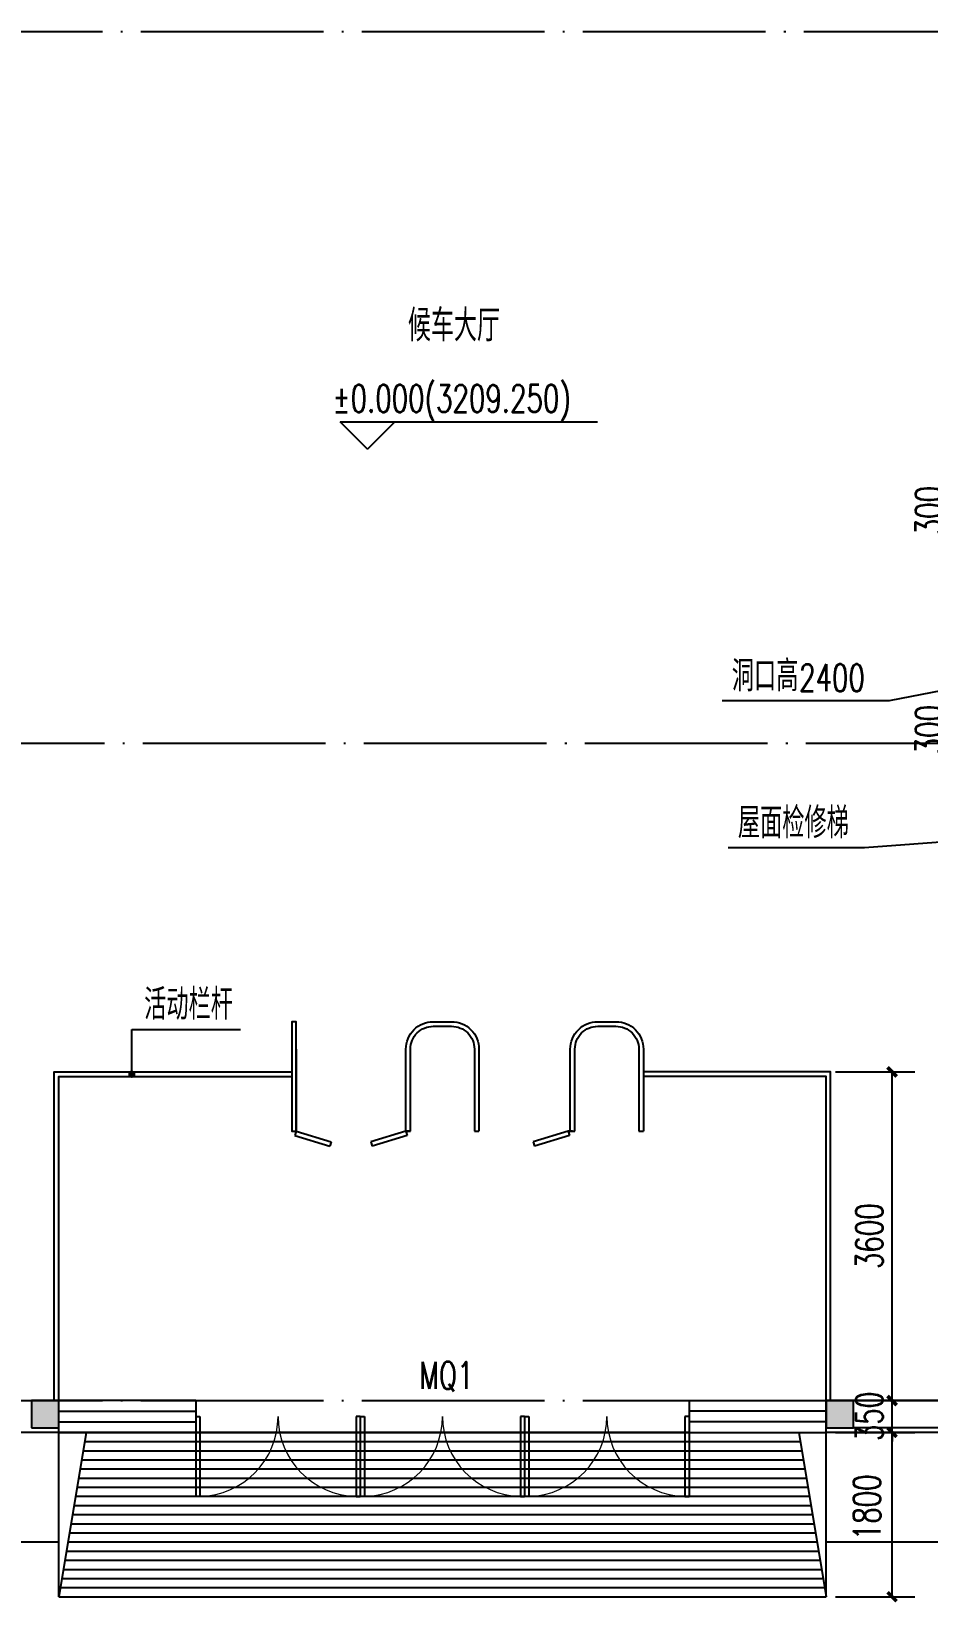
# Model space of a CAD drawing. Extents: x 63793 to 231107, y 20849 to 337643.
# Drawn here: x 169099 to 178910, y 218417 to 235631 of the extents above; entities that cross this region are included whole.
import ezdxf

# ---------------------------------------------------------------- set-up
doc = ezdxf.new("R2010")
doc.units = 0
doc.header["$LTSCALE"] = 1000
doc.header["$MEASUREMENT"] = 0
doc.linetypes.add('DOTE', pattern=[2.42, 2, -0.2, 0.02, -0.2])
for name, color, linetype in [('COLUMN', 2, 'Continuous'), ('DIM_ELEV', 3, 'Continuous'), ('DIM_LEAD', 3, 'Continuous'), ('DOTE', 1, 'DOTE'), ('PUB_DIM', 3, 'Continuous'), ('PUB_HATCH', 8, 'Continuous'), ('PUB_TEXT', 7, 'Continuous'), ('SURFACE', 6, 'Continuous'), ('WALL', 2, 'Continuous'), ('WINDOW', 4, 'Continuous'), ('WINDOW_TEXT', 7, 'Continuous')]:
    doc.layers.add(name, color=color, linetype=linetype)
doc.styles.add('_TCH_DIM', font='SIMPLEX', dxfattribs={"bigfont": 'GBCBIG'})
doc.styles.add('_TCH_DIM_T3', font='SIMPLEX', dxfattribs={"width": 0.705882, "bigfont": 'GBCBIG'})
doc.styles.add('_TCH_WINDOW', font='SIMPLEX', dxfattribs={"height": 3.5, "bigfont": 'GBCBIG'})
doc.styles.get("Standard").update_dxf_attribs({"font": 'gbenor.shx', "bigfont": 'gbcbig.shx'})
doc.dimstyles.new('_TCH_ARCH&&100', dxfattribs={"dimtxt": 297.5, "dimasz": 100, "dimexe": 250, "dimexo": 300, "dimgap": 100, "dimtad": 1, "dimdec": 0, "dimzin": 0, "dimdsep": 46, "dimtxsty": '_TCH_DIM_T3', "dimblk": 'ARCHTICK', "dimcen": 0.09, "dimclrt": 7, "dimazin": 2, "dimtfac": 1, "dimtdec": 0, "dimtix": 1, "dimtmove": 2, "dimatfit": 3, "dimfxl": 0, "dimtolj": 1, "dimtzin": 0, "dimarcsym": 0})

# ---------------------------------------------------------------- blocks, each defined once
blk = doc.blocks.new('_ArchTick')
at = {"color": 0, "linetype": 'ByBlock', "const_width": 0.4}
blk.add_lwpolyline([(-0.5, -0.5), (0.5, 0.5)], dxfattribs=at)
blk = doc.blocks.new('*D1244')
at = {"layer": 'Defpoints', "color": 0, "transparency": 16777216}
for p in [(179493, 228131), (180499, 228131), (180499, 227831)]:
    blk.add_point(p, dxfattribs=at)
at = {"layer": 'PUB_DIM', "color": 0, "lineweight": -2, "transparency": 16777216}
for p, q in [((180199, 228131), (179243, 228131)), ((179493, 227831), (179493, 228131)), ((180199, 227831), (179243, 227831))]:
    blk.add_line(p, q, dxfattribs=at)
at = {"layer": 'PUB_DIM', "color": 0, "lineweight": -2, "transparency": 16777216, "xscale": 100, "yscale": 100, "zscale": 100}
for p, rotation in [((179493, 228131), 90), ((179493, 227831), 270)]:
    blk.add_blockref('_ArchTick', p, dxfattribs=dict(at, rotation=rotation))
at = {"layer": 'PUB_DIM', "color": 7, "transparency": 16777216, "insert": (178926, 227981), "char_height": 297.5, "attachment_point": 5, "rotation": 90, "style": '_TCH_DIM_T3'}
blk.add_mtext('\\A1;300', dxfattribs=at)
blk = doc.blocks.new('*D1247')
at = {"layer": 'Defpoints', "color": 0, "transparency": 16777216}
for p in [(179493, 230531), (180499, 230531), (180499, 230231)]:
    blk.add_point(p, dxfattribs=at)
at = {"layer": 'PUB_DIM', "color": 0, "lineweight": -2, "transparency": 16777216}
for p, q in [((180199, 230531), (179243, 230531)), ((179493, 230231), (179493, 230531)), ((180199, 230231), (179243, 230231))]:
    blk.add_line(p, q, dxfattribs=at)
at = {"layer": 'PUB_DIM', "color": 0, "lineweight": -2, "transparency": 16777216, "xscale": 100, "yscale": 100, "zscale": 100}
for p, rotation in [((179493, 230531), 90), ((179493, 230231), 270)]:
    blk.add_blockref('_ArchTick', p, dxfattribs=dict(at, rotation=rotation))
at = {"layer": 'PUB_DIM', "color": 7, "transparency": 16777216, "insert": (178926, 230381), "char_height": 297.5, "attachment_point": 5, "rotation": 90, "style": '_TCH_DIM_T3'}
blk.add_mtext('\\A1;300', dxfattribs=at)
blk = doc.blocks.new('*D1395')
at = {"layer": 'Defpoints', "color": 0, "transparency": 16777216}
for p in [(177602, 224231), (178522, 224231), (177602, 220631)]:
    blk.add_point(p, dxfattribs=at)
at = {"layer": 'PUB_DIM', "color": 0, "lineweight": -2, "transparency": 16777216}
for p, q in [((177902, 224231), (178772, 224231)), ((178522, 220631), (178522, 224231)), ((177902, 220631), (178772, 220631))]:
    blk.add_line(p, q, dxfattribs=at)
at = {"layer": 'PUB_DIM', "color": 0, "lineweight": -2, "transparency": 16777216, "xscale": 100, "yscale": 100, "zscale": 100}
for p, rotation in [((178522, 224231), 90), ((178522, 220631), 270)]:
    blk.add_blockref('_ArchTick', p, dxfattribs=dict(at, rotation=rotation))
at = {"layer": 'PUB_DIM', "color": 7, "transparency": 16777216, "insert": (178273, 222431), "char_height": 297.5, "attachment_point": 5, "rotation": 90, "style": '_TCH_DIM_T3'}
blk.add_mtext('\\A1;3600', dxfattribs=at)
blk = doc.blocks.new('*D1396')
at = {"layer": 'Defpoints', "color": 0, "transparency": 16777216}
for p in [(177602, 220631), (178522, 220631), (177602, 220281)]:
    blk.add_point(p, dxfattribs=at)
at = {"layer": 'PUB_DIM', "color": 0, "lineweight": -2, "transparency": 16777216}
for p, q in [((178522, 220631), (178522, 220731)), ((177902, 220631), (178772, 220631)), ((178522, 220281), (178522, 220631)), ((177902, 220281), (178772, 220281)), ((178522, 220281), (178522, 220181))]:
    blk.add_line(p, q, dxfattribs=at)
at = {"layer": 'PUB_DIM', "color": 0, "lineweight": -2, "transparency": 16777216, "xscale": 100, "yscale": 100, "zscale": 100}
for p, rotation in [((178522, 220631), 270), ((178522, 220281), 90)]:
    blk.add_blockref('_ArchTick', p, dxfattribs=dict(at, rotation=rotation))
at = {"layer": 'PUB_DIM', "color": 7, "transparency": 16777216, "insert": (178273, 220456), "char_height": 297.5, "attachment_point": 5, "rotation": 90, "style": '_TCH_DIM_T3'}
blk.add_mtext('\\A1;350', dxfattribs=at)
blk = doc.blocks.new('*D1397')
at = {"layer": 'Defpoints', "color": 0, "transparency": 16777216}
for p in [(177602, 220281), (178522, 220281), (177602, 218481)]:
    blk.add_point(p, dxfattribs=at)
at = {"layer": 'PUB_DIM', "color": 0, "lineweight": -2, "transparency": 16777216}
for p, q in [((177902, 220281), (178772, 220281)), ((178522, 218481), (178522, 220281)), ((177902, 218481), (178772, 218481))]:
    blk.add_line(p, q, dxfattribs=at)
at = {"layer": 'PUB_DIM', "color": 0, "lineweight": -2, "transparency": 16777216, "xscale": 100, "yscale": 100, "zscale": 100}
for p, rotation in [((178522, 220281), 90), ((178522, 218481), 270)]:
    blk.add_blockref('_ArchTick', p, dxfattribs=dict(at, rotation=rotation))
at = {"layer": 'PUB_DIM', "color": 7, "transparency": 16777216, "insert": (178247, 219461), "char_height": 297.5, "attachment_point": 5, "rotation": 90, "style": '_TCH_DIM_T3'}
blk.add_mtext('\\A1;1800', dxfattribs=at)
blk = doc.blocks.new('$WINLIB2D$00000001')
for p, q in [((-0.5, 0.5), (0.5, 0.5)), ((-0.5, 0.5), (-0.5, -0.5)), ((0.5, -0.5), (0.5, 0.5)), ((0.5, 0.167), (-0.5, 0.167)), ((0.5, -0.167), (-0.5, -0.167)), ((-0.5, -0.5), (0.5, -0.5))]:
    blk.add_line(p, q)
blk = doc.blocks.new('$DorLib2D$00000002')
for p, q in [((-0.5, 0), (-0.5, 0.4875)), ((-0.475, 0.4875), (-0.5, 0.4875)), ((-0.475, 0), (-0.475, 0.4875)), ((0.475, 0), (0.475, 0.4875)), ((0.475, 0.4875), (0.5, 0.4875)), ((0.5, 0), (0.5, 0.4875)), ((-0.5, 0), (-0.475, 0)), ((0.5, 0), (0.475, 0))]:
    blk.add_line(p, q)
at = {"lineweight": 13}
for centre, start, end in [((-0.4875, 0), 0, 88.53072), ((0.4875, 0), 91.46928, 180)]:
    blk.add_arc(centre, 0.4875, start, end, dxfattribs=at)
blk = doc.blocks.new('_FZH')
blk.add_lwpolyline([(-0.5, -0.5), (0.5, -0.5), (0.5, 0.5), (-0.5, 0.5)], close=True)
at = {"layer": 'PUB_HATCH'}
blk.add_solid([(-0.5, -0.5), (0.5, -0.5), (-0.5, 0.5), (0.5, 0.5)], dxfattribs=at)

msp = doc.modelspace()

# ---------------------------------------------------------------- linework, layer by layer
at = {"color": 9}
for p, q in [((169399.3, 218481.2), (169399.3, 220281.2)), ((169399.3, 220281.2), (177799.3, 220281.2)), ((169699.3, 220281.2), (169399.3, 218481.2)), ((169682.6, 220181.2), (177515.9, 220181.2)), ((177499.3, 220281.2), (177799.3, 218481.2)), ((177799.3, 218481.2), (177799.3, 220281.2)), ((169665.9, 220081.2), (177532.6, 220081.2)), ((169632.6, 219881.2), (177565.9, 219881.2)), ((169649.3, 219981.2), (177549.3, 219981.2)), ((169599.3, 219681.2), (177599.3, 219681.2)), ((169615.9, 219781.2), (177582.6, 219781.2)), ((169565.9, 219481.2), (177632.6, 219481.2)), ((169582.6, 219581.2), (177615.9, 219581.2)), ((169549.3, 219381.2), (177649.3, 219381.2)), ((169515.9, 219181.2), (177682.6, 219181.2)), ((169532.6, 219281.2), (177665.9, 219281.2)), ((169482.6, 218981.2), (177715.9, 218981.2)), ((169499.3, 219081.2), (177699.3, 219081.2)), ((169465.9, 218881.2), (177732.6, 218881.2)), ((169432.6, 218681.2), (177765.9, 218681.2)), ((169449.3, 218781.2), (177749.3, 218781.2)), ((169399.3, 218481.2), (177799.3, 218481.2)), ((169415.9, 218581.2), (177782.6, 218581.2))]:
    msp.add_line(p, q, dxfattribs=at)
for points in [[(160999.3, 219081), (169399.3, 219081)], [(177799.3, 219081), (188599.3, 219081)]]:
    msp.add_lwpolyline(points)
at = {"layer": 'DIM_ELEV'}
for p, q in [((172778.5, 231055.5), (172478.5, 231355.5)), ((172478.5, 231355.5), (175295.5, 231355.5)), ((172778.5, 231055.5), (173078.5, 231355.5))]:
    msp.add_line(p, q, dxfattribs=at)
at = {"layer": 'DIM_LEAD'}
for p, q in [((180586.8, 228709), (178491.5, 228296.1)), ((178491.5, 228296.1), (176662.3, 228296.1)), ((181049.3, 226892.3), (178220, 226686.7)), ((178220, 226686.7), (176728.7, 226686.7)), ((170198.3, 224205.8), (170198.3, 224696.6)), ((170198.3, 224696.6), (171387.7, 224696.6))]:
    msp.add_line(p, q, dxfattribs=at)
at = {"layer": 'DIM_LEAD', "const_width": 40}
msp.add_lwpolyline([(170198.3, 224185.8, 1), (170198.3, 224225.8, 1)], format="xyb", close=True, dxfattribs=at)
at = {"layer": 'DOTE'}
for p, q in [((138837, 235631.2), (206199.3, 235631.2)), ((206199.3, 227831.2), (138837, 227831.2)), ((138837, 220631.2), (206199.3, 220631.2))]:
    msp.add_line(p, q, dxfattribs=at)
at = {"layer": 'SURFACE'}
for p, q in [((169249.3, 220281.2), (166399.3, 220281.2)), ((169399.3, 220281.2), (169249.3, 220281.2)), ((169399.3, 220281.2), (169399.3, 220331.2)), ((177799.3, 220281.2), (177799.3, 220331.2)), ((177949.3, 220281.2), (177799.3, 220281.2)), ((180799.3, 220281.2), (177949.3, 220281.2))]:
    msp.add_line(p, q, dxfattribs=at)
at = {"layer": 'WALL'}
for p, q in [((179999.3, 220631.2), (178099.3, 220631.2)), ((179999.3, 220331.2), (178099.3, 220331.2))]:
    msp.add_line(p, q, dxfattribs=at)
at = {"layer": 'WINDOW'}
for p, q in [((171949.3, 224481.2), (171949.3, 223581.2)), ((171999.3, 224481.2), (171999.3, 223581.2)), ((172699.3, 220281.2), (170899.3, 220281.2)), ((174499.3, 220281.2), (172699.3, 220281.2)), ((176299.3, 220281.2), (174499.3, 220281.2))]:
    msp.add_line(p, q, dxfattribs=at)
msp.add_lwpolyline([(171999.3, 223581.2), (171999.3, 224781.2), (171949.3, 224781.2), (171949.3, 223581.2)], close=True, dxfattribs=at)
for points in [[(173199.3, 223581.2), (173199.3, 224481.2, -0.4142136), (173499.3, 224781.2), (173699.3, 224781.2, -0.4142136), (173999.3, 224481.2), (173999.3, 223581.2)], [(173249.3, 223581.2), (173249.3, 224481.2, -0.4142136), (173499.3, 224731.2), (173699.3, 224731.2, -0.4142136), (173949.3, 224481.2), (173949.3, 223581.2)], [(174999.3, 223581.2), (174999.3, 224481.2, -0.4142136), (175299.3, 224781.2), (175499.3, 224781.2, -0.4142136), (175799.3, 224481.2), (175799.3, 223581.2)], [(175049.3, 223581.2), (175049.3, 224481.2, -0.4142136), (175299.3, 224731.2), (175499.3, 224731.2, -0.4142136), (175749.3, 224481.2), (175749.3, 223581.2)]]:
    msp.add_lwpolyline(points, format="xyb", dxfattribs=at)
for points in [[(169349.3, 220631.2), (169349.3, 224231.2), (171949.3, 224231.2)], [(169399.3, 220631.2), (169399.3, 224181.2), (171949.3, 224181.2)], [(177849.3, 220631.2), (177849.3, 224231.2), (175799.3, 224231.2)], [(177799.3, 220631.2), (177799.3, 224181.2), (175799.3, 224181.2)], [(171949.3, 223581.2), (171999.3, 223581.2)], [(171999.3, 223581.2), (171984.8, 223533.3)], [(171984.8, 223533.3), (172367.6, 223417.3)], [(171999.3, 223581.2), (172382.1, 223465.2)], [(172382.1, 223465.2), (172367.6, 223417.3)], [(173199.3, 223581.2), (172816.5, 223465.2)], [(172816.5, 223465.2), (172831, 223417.3)], [(173213.8, 223533.3), (172831, 223417.3)], [(173249.3, 223581.2), (173199.3, 223581.2)], [(173199.3, 223581.2), (173213.8, 223533.3)], [(173199.3, 223581.2), (173249.3, 223581.2)], [(173949.3, 223581.2), (173999.3, 223581.2)], [(174974.3, 223581.2), (174591.5, 223465.2)], [(174591.5, 223465.2), (174606, 223417.3)], [(174988.8, 223533.3), (174606, 223417.3)], [(175024.3, 223581.2), (174974.3, 223581.2)], [(174974.3, 223581.2), (174988.8, 223533.3)], [(174974.3, 223581.2), (175024.3, 223581.2)], [(174999.3, 223581.2), (175049.3, 223581.2)], [(174999.3, 223581.2), (175049.3, 223581.2)], [(175749.3, 223581.2), (175799.3, 223581.2)]]:
    msp.add_lwpolyline(points, dxfattribs=at)

# ---------------------------------------------------------------- block references
at = {"layer": 'COLUMN', "xscale": 300, "yscale": 300, "zscale": 300}
for p in [(169249.3, 220481.2), (177949.3, 220481.2)]:
    msp.add_blockref('_FZH', p, dxfattribs=at)
at = {"layer": 'WINDOW'}
ref = msp.add_blockref('$DorLib2D$00000002', (173599.3, 220456.2), dxfattribs=dict(at, xscale=1800, yscale=1800, zscale=1800, rotation=180))
ref.add_attrib('A', 'MQ1', (173344.3, 220757.4), dxfattribs={"layer": 'WINDOW_TEXT', "height": 297.5, "style": '_TCH_WINDOW', "width": 0.705882})
at = {"layer": 'WINDOW', "rotation": 180}
for name, p, xscale, yscale, zscale in [('$WINLIB2D$00000001', (170149.3, 220456.2), 1500, -350, 1500), ('$WINLIB2D$00000001', (177049.3, 220456.2), -1500, -350, -1500), ('$DorLib2D$00000002', (171799.3, 220456.2), 1800, 1800, 1800), ('$DorLib2D$00000002', (175399.3, 220456.2), 1800, 1800, 1800)]:
    msp.add_blockref(name, p, dxfattribs=dict(at, xscale=xscale, yscale=yscale, zscale=zscale))

# ---------------------------------------------------------------- texts
at = {"insert": (173221, 232584.6), "char_height": 350, "width": 3190, "attachment_point": 1}
msp.add_mtext('候车大厅', dxfattribs=at)
at = {"layer": 'PUB_TEXT', "style": '_TCH_DIM', "width": 0.705882}
for s, p in [('%%P0.000(3209.250)', (172395.5, 231460.5)), ('2400', (177504.5, 228401.1))]:
    msp.add_text(s, height=297.5, dxfattribs=at).set_placement(p)
at = {"layer": 'PUB_TEXT', "style": '_TCH_DIM'}
for s, p in [('洞口高', (176767.3, 228401.1)), ('屋面检修梯', (176833.7, 226791.7)), ('活动栏杆', (170333.3, 224801.6))]:
    msp.add_text(s, height=337.59, dxfattribs=at).set_placement(p)

# ---------------------------------------------------------------- dimensions: what is measured, and where the dimension line sits
at = {"layer": 'PUB_DIM'}
for base, p1, p2, text, picture, middle in [((179493.2, 230531.2), (180499.3, 230231.2), (180499.3, 230531.2), '300', '*D1247', (178925.7, 230381.2)), ((179493.2, 228131.2), (180499.3, 227831.2), (180499.3, 228131.2), '300', '*D1244', (178925.7, 227981.2)), ((178521.6, 220281.2), (177602.1, 218481.2), (177602.1, 220281.2), '1800', '*D1397', (178246.6, 219461.2))]:
    dim = msp.add_linear_dim(base=base, p1=p1, p2=p2, angle=90, text=text, dimstyle='_TCH_ARCH&&100', dxfattribs=at)
    dim.commit()
    dim.dimension.update_dxf_attribs({"geometry": picture, "text_midpoint": middle, "dimtype": 129})
for p1, p2, text, picture, middle in [((177602.1, 220631.2), (177602.1, 224231.2), '3600', '*D1395', (178272.9, 222431.2)), ((177602.1, 220281.2), (177602.1, 220631.2), '350', '*D1396', (178272.9, 220456.2))]:
    dim = msp.add_aligned_dim(p1=p1, p2=p2, distance=-919.6, text=text, dimstyle='_TCH_ARCH&&100', dxfattribs=at)
    dim.commit()
    dim.dimension.update_dxf_attribs({"geometry": picture, "text_midpoint": middle})

doc.saveas('drawing.dxf')
